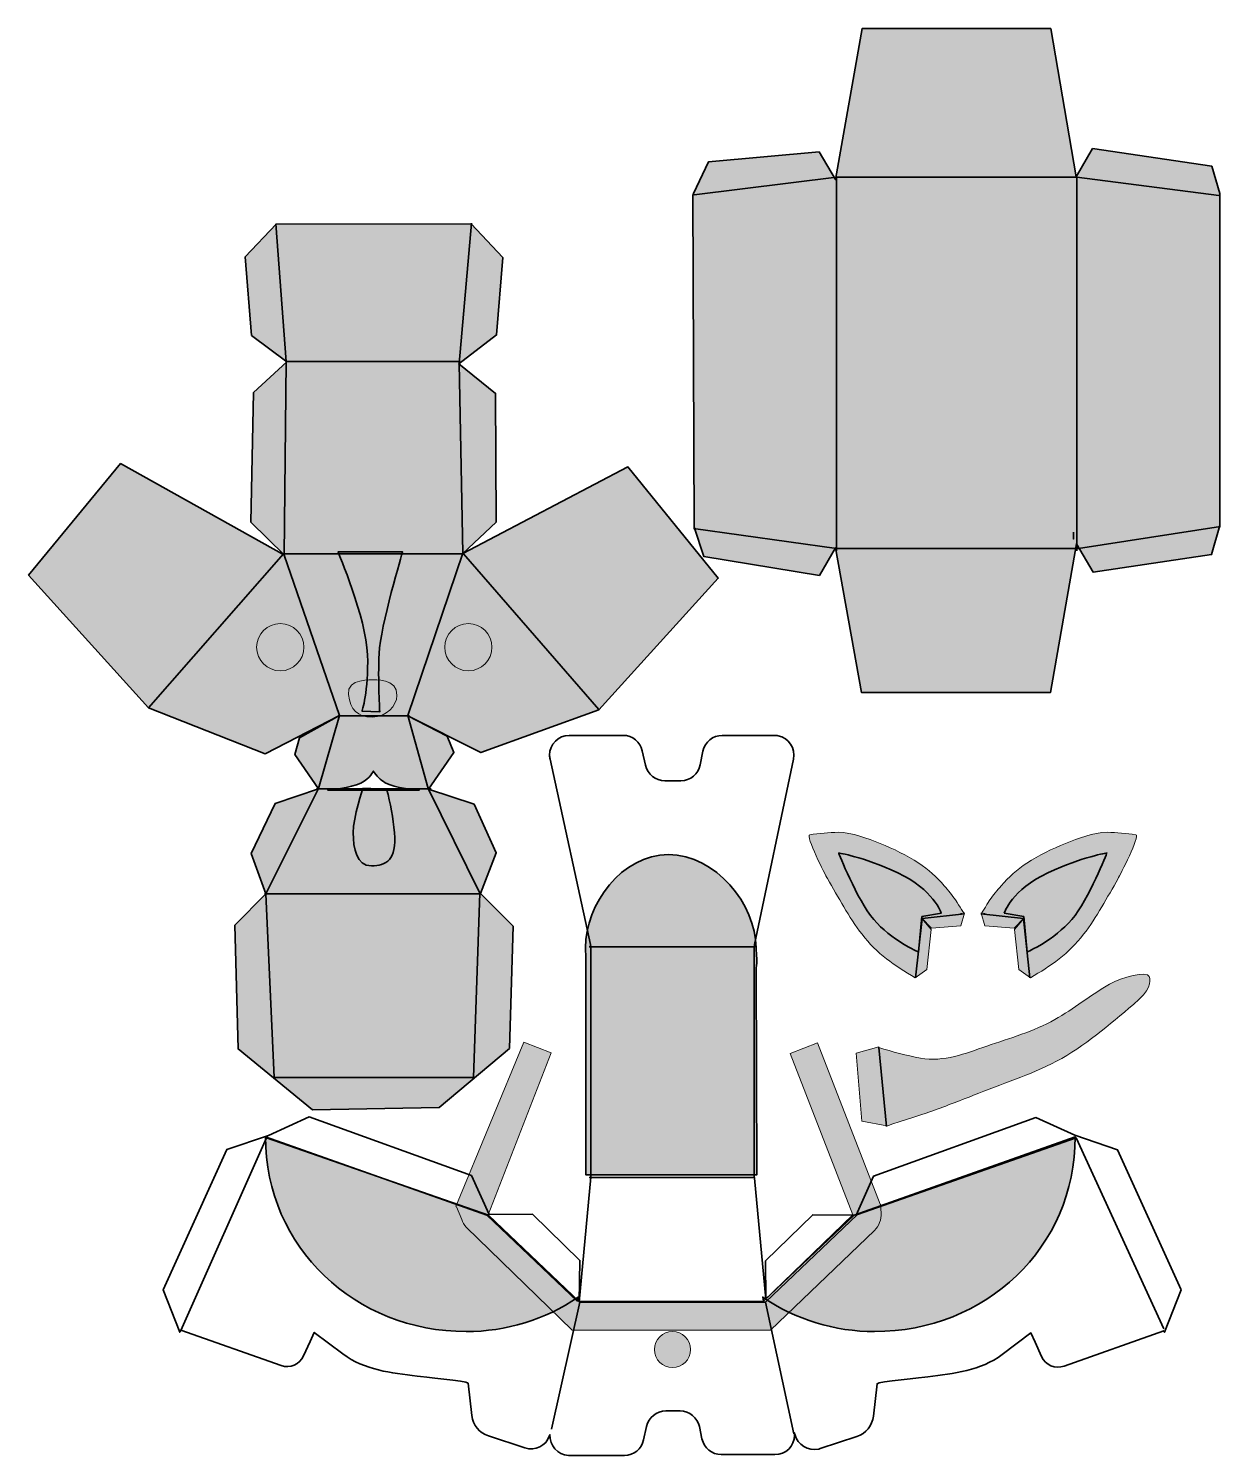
# Model space of a CAD drawing. Header units: inches. Extents: x 0 to 9, y 0 to 10.8.
import ezdxf

# ---------------------------------------------------------------- set-up
doc = ezdxf.new("R2010")
doc.units = ezdxf.units.IN
doc.header["$MEASUREMENT"] = 0
doc.layers.add('Layer 1', color=7, linetype='Continuous')

# ---------------------------------------------------------------- blocks, each defined once
blk = doc.blocks.new('block 3')
at = {"layer": 'Layer 1', "true_color": 0x420000}
h = blk.add_hatch(color=18, dxfattribs=at)
h.dxf.hatch_style = 2
edge = h.paths.add_edge_path()
edge.add_spline(control_points=[(6.026, 4.35), (6.108, 4.211), (6.186, 4.061), (6.286, 3.931), (6.397, 3.785), (6.531, 3.696), (6.687, 3.603), (6.687, 3.603), (6.773, 3.665), (6.773, 3.665), (6.773, 3.665), (6.806, 3.967), (6.806, 3.967), (6.806, 3.967), (6.734, 4.053), (6.734, 4.053), (6.734, 4.053), (6.737, 4.053), (6.737, 4.053), (6.737, 4.053), (6.809, 3.976), (6.809, 3.976), (6.809, 3.976), (7.03, 3.996), (7.03, 3.996), (7.03, 3.996), (7.058, 4.09), (7.058, 4.09), (7.058, 4.09), (7.059, 4.089), (7.059, 4.089), (7.065, 4.089), (7.058, 4.09), (7.058, 4.09), (7.051, 4.089), (6.998, 4.181), (6.991, 4.19), (6.965, 4.226), (6.936, 4.261), (6.906, 4.296), (6.85, 4.361), (6.785, 4.419), (6.713, 4.467), (6.621, 4.525), (6.524, 4.575), (6.423, 4.615), (6.326, 4.654), (6.213, 4.697), (6.108, 4.699), (6.037, 4.7), (5.963, 4.689), (5.893, 4.681), (5.856, 4.676), (6.012, 4.374), (6.026, 4.35)], knot_values=[0, 0, 0, 0, 1, 1, 1, 2, 2, 2, 3, 3, 3, 4, 4, 4, 5, 5, 5, 6, 6, 6, 7, 7, 7, 8, 8, 8, 9, 9, 9, 10, 10, 10, 11, 11, 11, 12, 12, 12, 13, 13, 13, 14, 14, 14, 15, 15, 15, 16, 16, 16, 17, 17, 17, 18, 18, 18, 18], degree=3, periodic=1)
edge = h.paths.add_edge_path()
edge.add_spline(control_points=[(7.027, 4.087), (7.027, 4.087), (7.027, 4.087), (7.027, 4.087), (7.031, 4.087), (7.036, 4.088), (7.04, 4.089), (7.04, 4.089), (7.027, 4.087), (7.027, 4.087)], knot_values=[0, 0, 0, 0, 1, 1, 1, 2, 2, 2, 3, 3, 3, 3], degree=3, periodic=1)
h = blk.add_hatch(color=18, dxfattribs=at)
h.dxf.hatch_style = 2
edge = h.paths.add_edge_path()
edge.add_spline(control_points=[(8.348, 4.681), (8.277, 4.689), (8.204, 4.7), (8.133, 4.699), (8.026, 4.697), (7.915, 4.653), (7.818, 4.615), (7.716, 4.575), (7.619, 4.525), (7.527, 4.467), (7.455, 4.419), (7.39, 4.361), (7.334, 4.296), (7.304, 4.263), (7.275, 4.227), (7.249, 4.19), (7.243, 4.181), (7.19, 4.09), (7.183, 4.09), (7.183, 4.09), (7.177, 4.089), (7.181, 4.089), (7.181, 4.089), (7.183, 4.09), (7.183, 4.09), (7.183, 4.09), (7.211, 3.996), (7.211, 3.996), (7.211, 3.996), (7.431, 3.976), (7.431, 3.976), (7.431, 3.976), (7.504, 4.053), (7.504, 4.053), (7.504, 4.053), (7.506, 4.053), (7.506, 4.053), (7.506, 4.053), (7.434, 3.967), (7.434, 3.967), (7.434, 3.967), (7.468, 3.665), (7.468, 3.665), (7.468, 3.665), (7.554, 3.603), (7.554, 3.603), (7.709, 3.694), (7.844, 3.785), (7.955, 3.931), (8.055, 4.061), (8.133, 4.21), (8.215, 4.35), (8.227, 4.374), (8.384, 4.676), (8.348, 4.681)], knot_values=[0, 0, 0, 0, 1, 1, 1, 2, 2, 2, 3, 3, 3, 4, 4, 4, 5, 5, 5, 6, 6, 6, 7, 7, 7, 8, 8, 8, 9, 9, 9, 10, 10, 10, 11, 11, 11, 12, 12, 12, 13, 13, 13, 14, 14, 14, 15, 15, 15, 16, 16, 16, 17, 17, 17, 18, 18, 18, 18], degree=3, periodic=1)
edge = h.paths.add_edge_path()
edge.add_spline(control_points=[(7.201, 4.089), (7.205, 4.089), (7.209, 4.089), (7.213, 4.087), (7.213, 4.087), (7.213, 4.087), (7.213, 4.087), (7.213, 4.087), (7.201, 4.089), (7.201, 4.089)], knot_values=[0, 0, 0, 0, 1, 1, 1, 2, 2, 2, 3, 3, 3, 3], degree=3, periodic=1)
at = {"layer": 'Layer 1', "color": 243, "lineweight": 35, "true_color": 0xfb537a}
for points in [[(6.69, 3.603), (6.738, 4.051), (7.059, 4.086)], [(7.551, 3.603), (7.502, 4.051), (7.18, 4.086)]]:
    blk.add_lwpolyline(points, dxfattribs=at)
at = {"layer": 'Layer 1', "lineweight": 0}
for points, knots in [([(6.026, 4.35), (6.108, 4.211), (6.186, 4.061), (6.286, 3.931), (6.397, 3.785), (6.531, 3.696), (6.687, 3.603), (6.687, 3.603), (6.773, 3.665), (6.773, 3.665), (6.773, 3.665), (6.806, 3.967), (6.806, 3.967), (6.806, 3.967), (6.734, 4.053), (6.734, 4.053), (6.734, 4.053), (6.737, 4.053), (6.737, 4.053), (6.737, 4.053), (6.809, 3.976), (6.809, 3.976), (6.809, 3.976), (7.03, 3.996), (7.03, 3.996), (7.03, 3.996), (7.058, 4.09), (7.058, 4.09), (7.058, 4.09), (7.059, 4.089), (7.059, 4.089), (7.065, 4.089), (7.058, 4.09), (7.058, 4.09), (7.051, 4.089), (6.998, 4.181), (6.991, 4.19), (6.965, 4.226), (6.936, 4.261), (6.906, 4.296), (6.85, 4.361), (6.785, 4.419), (6.713, 4.467), (6.621, 4.525), (6.524, 4.575), (6.423, 4.615), (6.326, 4.654), (6.213, 4.697), (6.108, 4.699), (6.037, 4.7), (5.963, 4.689), (5.893, 4.681), (5.856, 4.676), (6.012, 4.374), (6.026, 4.35)], [0, 0, 0, 0, 1, 1, 1, 2, 2, 2, 3, 3, 3, 4, 4, 4, 5, 5, 5, 6, 6, 6, 7, 7, 7, 8, 8, 8, 9, 9, 9, 10, 10, 10, 11, 11, 11, 12, 12, 12, 13, 13, 13, 14, 14, 14, 15, 15, 15, 16, 16, 16, 17, 17, 17, 18, 18, 18, 18]), ([(8.348, 4.681), (8.277, 4.689), (8.204, 4.7), (8.133, 4.699), (8.026, 4.697), (7.915, 4.653), (7.818, 4.615), (7.716, 4.575), (7.619, 4.525), (7.527, 4.467), (7.455, 4.419), (7.39, 4.361), (7.334, 4.296), (7.304, 4.263), (7.275, 4.227), (7.249, 4.19), (7.243, 4.181), (7.19, 4.09), (7.183, 4.09), (7.183, 4.09), (7.177, 4.089), (7.181, 4.089), (7.181, 4.089), (7.183, 4.09), (7.183, 4.09), (7.183, 4.09), (7.211, 3.996), (7.211, 3.996), (7.211, 3.996), (7.431, 3.976), (7.431, 3.976), (7.431, 3.976), (7.504, 4.053), (7.504, 4.053), (7.504, 4.053), (7.506, 4.053), (7.506, 4.053), (7.506, 4.053), (7.434, 3.967), (7.434, 3.967), (7.434, 3.967), (7.468, 3.665), (7.468, 3.665), (7.468, 3.665), (7.554, 3.603), (7.554, 3.603), (7.709, 3.694), (7.844, 3.785), (7.955, 3.931), (8.055, 4.061), (8.133, 4.21), (8.215, 4.35), (8.227, 4.374), (8.384, 4.676), (8.348, 4.681)], [0, 0, 0, 0, 1, 1, 1, 2, 2, 2, 3, 3, 3, 4, 4, 4, 5, 5, 5, 6, 6, 6, 7, 7, 7, 8, 8, 8, 9, 9, 9, 10, 10, 10, 11, 11, 11, 12, 12, 12, 13, 13, 13, 14, 14, 14, 15, 15, 15, 16, 16, 16, 17, 17, 17, 18, 18, 18, 18]), ([(7.027, 4.087), (7.027, 4.087), (7.027, 4.087), (7.027, 4.087), (7.031, 4.087), (7.036, 4.088), (7.04, 4.089), (7.04, 4.089), (7.027, 4.087), (7.027, 4.087)], [0, 0, 0, 0, 1, 1, 1, 2, 2, 2, 3, 3, 3, 3]), ([(7.201, 4.089), (7.205, 4.089), (7.209, 4.089), (7.213, 4.087), (7.213, 4.087), (7.213, 4.087), (7.213, 4.087), (7.213, 4.087), (7.201, 4.089), (7.201, 4.089)], [0, 0, 0, 0, 1, 1, 1, 2, 2, 2, 3, 3, 3, 3])]:
    blk.add_open_spline(points, degree=3, knots=knots, dxfattribs=at)
blk = doc.blocks.new('block 4')
at = {"layer": 'Layer 1', "true_color": 0x420000}
h = blk.add_hatch(color=18, dxfattribs=at)
h.dxf.hatch_style = 2
edge = h.paths.add_edge_path()
edge.add_spline(control_points=[(8.449, 3.614), (8.436, 3.656), (8.241, 3.607), (8.151, 3.556), (8.011, 3.475), (7.88, 3.369), (7.738, 3.289), (7.579, 3.2), (7.397, 3.149), (7.226, 3.089), (7.061, 3.032), (6.905, 2.968), (6.727, 2.999), (6.62, 3.018), (6.515, 3.045), (6.412, 3.079), (6.412, 3.079), (6.412, 3.083), (6.412, 3.083), (6.412, 3.083), (6.242, 3.035), (6.242, 3.035), (6.242, 3.035), (6.284, 2.524), (6.284, 2.524), (6.284, 2.524), (6.472, 2.49), (6.472, 2.49), (6.472, 2.49), (6.472, 2.486), (6.472, 2.486), (6.472, 2.492), (6.761, 2.581), (6.79, 2.592), (6.902, 2.632), (7.015, 2.675), (7.126, 2.719), (7.334, 2.803), (7.552, 2.871), (7.751, 2.975), (7.961, 3.086), (8.149, 3.25), (8.33, 3.403), (8.461, 3.512), (8.463, 3.572), (8.449, 3.614)], knot_values=[0, 0, 0, 0, 1, 1, 1, 2, 2, 2, 3, 3, 3, 4, 4, 4, 5, 5, 5, 6, 6, 6, 7, 7, 7, 8, 8, 8, 9, 9, 9, 10, 10, 10, 11, 11, 11, 12, 12, 12, 13, 13, 13, 14, 14, 14, 15, 15, 15, 15], degree=3, periodic=1)
at = {"layer": 'Layer 1', "color": 243, "lineweight": 35, "true_color": 0xfb537a}
blk.add_lwpolyline([(6.412, 3.078), (6.47, 2.485)], dxfattribs=at)
at = {"layer": 'Layer 1', "lineweight": 0}
blk.add_open_spline([(8.449, 3.614), (8.436, 3.656), (8.241, 3.607), (8.151, 3.556), (8.011, 3.475), (7.88, 3.369), (7.738, 3.289), (7.579, 3.2), (7.397, 3.149), (7.226, 3.089), (7.061, 3.032), (6.905, 2.968), (6.727, 2.999), (6.62, 3.018), (6.515, 3.045), (6.412, 3.079), (6.412, 3.079), (6.412, 3.083), (6.412, 3.083), (6.412, 3.083), (6.242, 3.035), (6.242, 3.035), (6.242, 3.035), (6.284, 2.524), (6.284, 2.524), (6.284, 2.524), (6.472, 2.49), (6.472, 2.49), (6.472, 2.49), (6.472, 2.486), (6.472, 2.486), (6.472, 2.492), (6.761, 2.581), (6.79, 2.592), (6.902, 2.632), (7.015, 2.675), (7.126, 2.719), (7.334, 2.803), (7.552, 2.871), (7.751, 2.975), (7.961, 3.086), (8.149, 3.25), (8.33, 3.403), (8.461, 3.512), (8.463, 3.572), (8.449, 3.614)], degree=3, knots=[0, 0, 0, 0, 1, 1, 1, 2, 2, 2, 3, 3, 3, 4, 4, 4, 5, 5, 5, 6, 6, 6, 7, 7, 7, 8, 8, 8, 9, 9, 9, 10, 10, 10, 11, 11, 11, 12, 12, 12, 13, 13, 13, 14, 14, 14, 15, 15, 15, 15], dxfattribs=at)
blk = doc.blocks.new('block 5')
at = {"layer": 'Layer 1', "true_color": 0x420000}
h = blk.add_hatch(color=18, dxfattribs=at)
h.dxf.hatch_style = 2
h.paths.add_polyline_path([(1.874, 9.279), (1.641, 9.033), (1.688, 8.44), (1.954, 8.242), (1.704, 8.01), (1.683, 7.035), (1.937, 6.785), (0.702, 7.476), (0.009, 6.635), (0.913, 5.637), (1.791, 5.29), (2.352, 5.578), (2.051, 5.411), (2.015, 5.286), (2.194, 5.026), (1.866, 4.915), (1.687, 4.54), (1.797, 4.235), (1.563, 3.999), (1.587, 3.068), (2.148, 2.61), (3.102, 2.628), (3.631, 3.072), (3.658, 3.993), (3.412, 4.239), (3.531, 4.544), (3.365, 4.91), (3.022, 5.025), (3.213, 5.299), (3.162, 5.424), (2.866, 5.576), (3.416, 5.299), (4.304, 5.622), (5.204, 6.612), (4.523, 7.451), (3.281, 6.799), (3.53, 7.035), (3.526, 8.004), (3.249, 8.226), (3.534, 8.444), (3.581, 9.028), (3.342, 9.282)])
edge = h.paths.add_edge_path()
edge.add_spline(control_points=[(2.695, 5.072), (2.758, 5.033), (2.952, 5.017), (2.952, 5.017), (2.952, 5.017), (2.263, 5.017), (2.263, 5.017), (2.263, 5.017), (2.438, 5.033), (2.512, 5.069), (2.586, 5.106), (2.605, 5.16), (2.605, 5.16), (2.628, 5.124), (2.659, 5.094), (2.695, 5.072)], knot_values=[0, 0, 0, 0, 1, 1, 1, 2, 2, 2, 3, 3, 3, 4, 4, 4, 5, 5, 5, 5], degree=3, periodic=1)
at = {"layer": 'Layer 1', "color": 18, "lineweight": 35, "true_color": 0x420000}
blk.add_lwpolyline([(1.874, 9.279), (1.641, 9.033), (1.688, 8.44), (1.954, 8.242), (1.704, 8.01), (1.683, 7.035), (1.937, 6.785), (0.702, 7.476), (0.009, 6.635), (0.913, 5.637), (1.791, 5.29), (2.352, 5.578), (2.051, 5.411), (2.015, 5.286), (2.194, 5.026), (1.866, 4.915), (1.687, 4.54), (1.797, 4.235), (1.563, 3.999), (1.587, 3.068), (2.148, 2.61), (3.102, 2.628), (3.631, 3.072), (3.658, 3.993), (3.412, 4.239), (3.531, 4.544), (3.365, 4.91), (3.022, 5.025), (3.213, 5.299), (3.162, 5.424), (2.866, 5.576), (3.416, 5.299), (4.304, 5.622), (5.204, 6.612), (4.523, 7.451), (3.281, 6.799), (3.53, 7.035), (3.526, 8.004), (3.249, 8.226), (3.534, 8.444), (3.581, 9.028), (3.342, 9.282), (1.874, 9.279)], dxfattribs=at)
at = {"layer": 'Layer 1', "color": 243, "lineweight": 35, "true_color": 0xfb537a}
for points in [[(3.344, 9.285), (3.251, 8.229), (3.281, 6.801), (2.865, 5.579), (3.02, 5.028), (3.409, 4.24), (3.359, 2.854), (1.858, 2.854), (1.795, 4.236), (2.192, 5.028), (2.351, 5.579), (1.934, 6.787), (1.949, 8.243), (1.872, 9.281)], [(1.952, 8.243), (3.254, 8.243)], [(4.305, 5.624), (3.284, 6.797), (1.929, 6.797), (0.913, 5.637)], [(2.341, 5.576), (2.879, 5.576)], [(2.177, 5.026), (3.042, 5.026)], [(1.787, 4.235), (3.411, 4.235)]]:
    blk.add_lwpolyline(points, dxfattribs=at)
at = {"layer": 'Layer 1', "color": 18, "lineweight": 35, "true_color": 0x420000}
blk.add_open_spline([(2.695, 5.072), (2.758, 5.033), (2.952, 5.017), (2.952, 5.017), (2.952, 5.017), (2.263, 5.017), (2.263, 5.017), (2.263, 5.017), (2.438, 5.033), (2.512, 5.069), (2.586, 5.106), (2.605, 5.16), (2.605, 5.16), (2.628, 5.124), (2.659, 5.094), (2.695, 5.072)], degree=3, knots=[0, 0, 0, 0, 1, 1, 1, 2, 2, 2, 3, 3, 3, 4, 4, 4, 5, 5, 5, 5], dxfattribs=at)
blk = doc.blocks.new('block 6')
at = {"layer": 'Layer 1', "color": 243, "lineweight": 35, "true_color": 0xfb537a}
for points in [[(4.231, 3.836), (5.474, 3.836)], [(1.155, 0.947), (1.801, 2.399), (3.474, 1.815), (4.162, 1.162), (5.558, 1.162), (6.252, 1.822), (7.898, 2.399), (8.558, 0.961)], [(5.467, 2.1), (4.231, 2.1)], [(4.162, 1.162), (3.947, 0.204)], [(5.558, 1.162), (5.773, 0.169)]]:
    blk.add_lwpolyline(points, dxfattribs=at)
at = {"layer": 'Layer 1', "color": 7, "lineweight": 35, "true_color": 0xffffff}
blk.add_open_spline([(8.69, 1.253), (8.69, 1.253), (8.211, 2.308), (8.211, 2.308), (8.211, 2.308), (7.888, 2.418), (7.888, 2.418), (7.888, 2.418), (7.595, 2.551), (7.595, 2.551), (7.595, 2.551), (6.373, 2.111), (6.373, 2.111), (6.373, 2.111), (6.241, 1.817), (6.241, 1.817), (6.241, 1.817), (5.915, 1.819), (5.915, 1.819), (5.915, 1.819), (5.558, 1.472), (5.558, 1.472), (5.558, 1.472), (5.561, 1.183), (5.561, 1.183), (5.561, 1.183), (5.476, 2.094), (5.476, 2.094), (5.476, 2.1), (5.474, 2.104), (5.474, 2.11), (5.474, 2.11), (5.474, 3.824), (5.474, 3.824), (5.475, 3.834), (5.476, 3.844), (5.477, 3.854), (5.477, 3.854), (5.77, 5.25), (5.77, 5.25), (5.787, 5.331), (5.735, 5.409), (5.654, 5.426), (5.645, 5.428), (5.635, 5.429), (5.624, 5.429), (5.624, 5.429), (5.234, 5.429), (5.234, 5.429), (5.163, 5.429), (5.102, 5.379), (5.088, 5.31), (5.088, 5.31), (5.068, 5.207), (5.068, 5.207), (5.054, 5.137), (4.993, 5.087), (4.922, 5.087), (4.922, 5.087), (4.801, 5.087), (4.801, 5.087), (4.731, 5.088), (4.671, 5.136), (4.656, 5.204), (4.656, 5.204), (4.631, 5.312), (4.631, 5.312), (4.616, 5.38), (4.556, 5.429), (4.487, 5.429), (4.487, 5.429), (4.081, 5.429), (4.081, 5.429), (4, 5.429), (3.933, 5.363), (3.933, 5.281), (3.933, 5.27), (3.935, 5.259), (3.937, 5.249), (3.937, 5.249), (4.241, 3.854), (4.241, 3.854), (4.243, 3.844), (4.244, 3.833), (4.244, 3.822), (4.244, 3.822), (4.244, 2.103), (4.244, 2.103), (4.244, 2.103), (4.156, 1.162), (4.156, 1.162), (4.156, 1.162), (4.161, 1.476), (4.161, 1.476), (4.161, 1.476), (3.804, 1.824), (3.804, 1.824), (3.804, 1.824), (3.477, 1.821), (3.477, 1.821), (3.477, 1.821), (3.345, 2.115), (3.345, 2.115), (3.345, 2.115), (2.123, 2.556), (2.123, 2.556), (2.123, 2.556), (1.817, 2.417), (1.817, 2.417), (1.817, 2.417), (1.817, 2.417), (1.817, 2.417), (1.817, 2.417), (1.502, 2.31), (1.502, 2.31), (1.502, 2.31), (1.023, 1.254), (1.023, 1.254), (1.023, 1.254), (1.148, 0.935), (1.148, 0.935), (1.148, 0.935), (1.155, 0.951), (1.155, 0.951), (1.155, 0.951), (1.911, 0.683), (1.911, 0.683), (1.977, 0.66), (2.051, 0.691), (2.08, 0.756), (2.08, 0.756), (2.129, 0.864), (2.129, 0.864), (2.129, 0.864), (2.161, 0.933), (2.161, 0.933), (2.161, 0.933), (2.377, 0.771), (2.377, 0.771), (2.538, 0.649), (2.741, 0.629), (2.936, 0.603), (2.965, 0.599), (3.316, 0.567), (3.319, 0.551), (3.319, 0.551), (3.347, 0.307), (3.347, 0.307), (3.355, 0.236), (3.404, 0.176), (3.472, 0.154), (3.472, 0.154), (3.747, 0.063), (3.747, 0.063), (3.824, 0.037), (3.908, 0.079), (3.933, 0.156), (3.934, 0.159), (3.935, 0.161), (3.936, 0.164), (3.931, 0.082), (3.994, 0.012), (4.076, 0.007), (4.079, 0.007), (4.082, 0.007), (4.084, 0.007), (4.084, 0.007), (4.497, 0.007), (4.497, 0.007), (4.566, 0.007), (4.627, 0.055), (4.641, 0.124), (4.641, 0.124), (4.663, 0.225), (4.663, 0.225), (4.678, 0.293), (4.738, 0.341), (4.808, 0.342), (4.808, 0.342), (4.916, 0.342), (4.916, 0.342), (4.986, 0.341), (5.047, 0.292), (5.062, 0.224), (5.062, 0.224), (5.081, 0.132), (5.081, 0.132), (5.096, 0.063), (5.156, 0.014), (5.226, 0.014), (5.226, 0.014), (5.63, 0.013), (5.63, 0.013), (5.711, 0.012), (5.778, 0.077), (5.778, 0.158), (5.778, 0.165), (5.778, 0.171), (5.777, 0.178), (5.777, 0.178), (5.78, 0.167), (5.78, 0.167), (5.799, 0.086), (5.88, 0.036), (5.961, 0.055), (5.964, 0.056), (5.968, 0.057), (5.972, 0.058), (5.972, 0.058), (6.247, 0.15), (6.247, 0.15), (6.315, 0.172), (6.363, 0.232), (6.372, 0.303), (6.372, 0.303), (6.399, 0.547), (6.399, 0.547), (6.401, 0.563), (6.754, 0.594), (6.783, 0.599), (6.977, 0.625), (7.18, 0.644), (7.341, 0.767), (7.341, 0.767), (7.558, 0.929), (7.558, 0.929), (7.558, 0.929), (7.59, 0.86), (7.59, 0.86), (7.59, 0.86), (7.638, 0.751), (7.638, 0.751), (7.668, 0.687), (7.741, 0.656), (7.808, 0.679), (7.808, 0.679), (8.559, 0.946), (8.559, 0.946), (8.559, 0.946), (8.565, 0.935), (8.565, 0.935), (8.565, 0.935), (8.69, 1.253), (8.69, 1.253)], degree=3, knots=[0, 0, 0, 0, 1, 1, 1, 2, 2, 2, 3, 3, 3, 4, 4, 4, 5, 5, 5, 6, 6, 6, 7, 7, 7, 8, 8, 8, 9, 9, 9, 10, 10, 10, 11, 11, 11, 12, 12, 12, 13, 13, 13, 14, 14, 14, 15, 15, 15, 16, 16, 16, 17, 17, 17, 18, 18, 18, 19, 19, 19, 20, 20, 20, 21, 21, 21, 22, 22, 22, 23, 23, 23, 24, 24, 24, 25, 25, 25, 26, 26, 26, 27, 27, 27, 28, 28, 28, 29, 29, 29, 30, 30, 30, 31, 31, 31, 32, 32, 32, 33, 33, 33, 34, 34, 34, 35, 35, 35, 36, 36, 36, 37, 37, 37, 38, 38, 38, 39, 39, 39, 40, 40, 40, 41, 41, 41, 42, 42, 42, 43, 43, 43, 44, 44, 44, 45, 45, 45, 46, 46, 46, 47, 47, 47, 48, 48, 48, 49, 49, 49, 50, 50, 50, 51, 51, 51, 52, 52, 52, 53, 53, 53, 54, 54, 54, 55, 55, 55, 56, 56, 56, 57, 57, 57, 58, 58, 58, 59, 59, 59, 60, 60, 60, 61, 61, 61, 62, 62, 62, 63, 63, 63, 64, 64, 64, 65, 65, 65, 66, 66, 66, 67, 67, 67, 68, 68, 68, 69, 69, 69, 70, 70, 70, 71, 71, 71, 72, 72, 72, 73, 73, 73, 74, 74, 74, 75, 75, 75, 76, 76, 76, 77, 77, 77, 78, 78, 78, 79, 79, 79, 80, 80, 80, 81, 81, 81, 81], dxfattribs=at)
blk = doc.blocks.new('block 7')
at = {"layer": 'Layer 1', "true_color": 0x420000}
h = blk.add_hatch(color=18, dxfattribs=at)
h.dxf.hatch_style = 2
h.paths.add_polyline_path([(8.98, 7.01), (8.98, 9.508), (8.92, 9.714), (8.023, 9.847), (7.898, 9.635), (7.708, 10.751), (6.286, 10.751), (6.086, 9.614), (5.963, 9.824), (5.129, 9.747), (5.016, 9.508), (5.011, 9.494), (5.023, 7.006), (5.023, 6.996), (5.094, 6.776), (5.965, 6.633), (6.087, 6.842), (6.283, 5.751), (7.705, 5.751), (7.901, 6.872), (8.027, 6.657), (8.919, 6.79), (8.98, 7.01)])
at = {"layer": 'Layer 1', "color": 243, "lineweight": 35, "true_color": 0xfb537a}
for points in [[(8.98, 7.01), (8.98, 9.508), (8.92, 9.714), (8.023, 9.847), (7.898, 9.635), (7.708, 10.751), (6.286, 10.751), (6.086, 9.614), (5.963, 9.824), (5.129, 9.747), (5.016, 9.508), (5.011, 9.494), (5.023, 7.006), (5.023, 6.996), (5.094, 6.776), (5.965, 6.633), (6.087, 6.842), (6.283, 5.751), (7.705, 5.751), (7.901, 6.872), (8.027, 6.657), (8.919, 6.79), (8.98, 7.01), (8.98, 7.01)], [(5.023, 9.499), (6.095, 9.632), (7.905, 9.632), (8.974, 9.493)], [(6.095, 9.632), (6.095, 6.818)], [(7.905, 9.632), (7.905, 6.818)], [(5.018, 6.986), (6.095, 6.837), (7.916, 6.837), (8.986, 7.001)], [(7.88, 6.958), (7.88, 6.907), (7.88, 6.907), (7.88, 6.958)]]:
    blk.add_lwpolyline(points, dxfattribs=at)
blk = doc.blocks.new('block 9')
at = {"layer": 'Layer 1', "true_color": 0xffffff}
h = blk.add_hatch(color=7, dxfattribs=at)
h.dxf.hatch_style = 2
edge = h.paths.add_edge_path()
edge.add_spline(control_points=[(1.905, 6.271), (2.003, 6.271), (2.083, 6.191), (2.083, 6.093), (2.083, 5.995), (2.003, 5.915), (1.905, 5.915), (1.807, 5.915), (1.727, 5.995), (1.727, 6.093), (1.727, 6.191), (1.807, 6.271), (1.905, 6.271)], knot_values=[0, 0, 0, 0, 1, 1, 1, 2, 2, 2, 3, 3, 3, 4, 4, 4, 4], degree=3, periodic=1)
h = blk.add_hatch(color=7, dxfattribs=at)
h.dxf.hatch_style = 2
edge = h.paths.add_edge_path()
edge.add_spline(control_points=[(3.322, 6.271), (3.42, 6.271), (3.499, 6.191), (3.499, 6.093), (3.499, 5.995), (3.42, 5.915), (3.322, 5.915), (3.223, 5.915), (3.144, 5.995), (3.144, 6.093), (3.144, 6.191), (3.223, 6.271), (3.322, 6.271)], knot_values=[0, 0, 0, 0, 1, 1, 1, 2, 2, 2, 3, 3, 3, 4, 4, 4, 4], degree=3, periodic=1)
h = blk.add_hatch(color=7, dxfattribs=at)
h.dxf.hatch_style = 2
edge = h.paths.add_edge_path()
edge.add_spline(control_points=[(2.604, 5.846), (2.604, 5.846), (2.402, 5.862), (2.419, 5.737), (2.434, 5.621), (2.486, 5.567), (2.597, 5.567), (2.708, 5.567), (2.779, 5.653), (2.784, 5.729), (2.792, 5.86), (2.604, 5.846), (2.604, 5.846)], knot_values=[0, 0, 0, 0, 1, 1, 1, 2, 2, 2, 3, 3, 3, 4, 4, 4, 4], degree=3, periodic=1)
at = {"layer": 'Layer 1', "lineweight": 0}
for points in [[(1.905, 6.271), (2.003, 6.271), (2.083, 6.191), (2.083, 6.093), (2.083, 5.995), (2.003, 5.915), (1.905, 5.915), (1.807, 5.915), (1.727, 5.995), (1.727, 6.093), (1.727, 6.191), (1.807, 6.271), (1.905, 6.271)], [(3.322, 6.271), (3.42, 6.271), (3.499, 6.191), (3.499, 6.093), (3.499, 5.995), (3.42, 5.915), (3.322, 5.915), (3.223, 5.915), (3.144, 5.995), (3.144, 6.093), (3.144, 6.191), (3.223, 6.271), (3.322, 6.271)], [(2.604, 5.846), (2.604, 5.846), (2.402, 5.862), (2.419, 5.737), (2.434, 5.621), (2.486, 5.567), (2.597, 5.567), (2.708, 5.567), (2.779, 5.653), (2.784, 5.729), (2.792, 5.86), (2.604, 5.846), (2.604, 5.846)]]:
    blk.add_open_spline(points, degree=3, knots=[0, 0, 0, 0, 1, 1, 1, 2, 2, 2, 3, 3, 3, 4, 4, 4, 4], dxfattribs=at)
blk = doc.blocks.new('block 10')
at = {"layer": 'Layer 1', "true_color": 0xfb537a}
h = blk.add_hatch(color=243, dxfattribs=at)
h.dxf.hatch_style = 2
edge = h.paths.add_edge_path()
edge.add_spline(control_points=[(2.527, 5.031), (2.527, 5.031), (2.454, 4.814), (2.454, 4.696), (2.454, 4.578), (2.479, 4.447), (2.591, 4.447), (2.704, 4.447), (2.781, 4.49), (2.766, 4.696), (2.755, 4.807), (2.735, 4.917), (2.706, 5.025), (2.706, 5.025), (2.527, 5.031), (2.527, 5.031)], knot_values=[0, 0, 0, 0, 1, 1, 1, 2, 2, 2, 3, 3, 3, 4, 4, 4, 5, 5, 5, 5], degree=3, periodic=1)
at = {"layer": 'Layer 1', "color": 243, "lineweight": 35, "true_color": 0xfb537a}
blk.add_open_spline([(2.527, 5.031), (2.527, 5.031), (2.454, 4.814), (2.454, 4.696), (2.454, 4.578), (2.479, 4.447), (2.591, 4.447), (2.704, 4.447), (2.781, 4.49), (2.766, 4.696), (2.755, 4.807), (2.735, 4.917), (2.706, 5.025), (2.706, 5.025), (2.527, 5.031), (2.527, 5.031)], degree=3, knots=[0, 0, 0, 0, 1, 1, 1, 2, 2, 2, 3, 3, 3, 4, 4, 4, 5, 5, 5, 5], dxfattribs=at)
blk = doc.blocks.new('block 8')
at = {"layer": 'Layer 1', "true_color": 0x420000}
h = blk.add_hatch(color=18, dxfattribs=at)
h.dxf.hatch_style = 2
edge = h.paths.add_edge_path()
edge.add_spline(control_points=[(5.488, 3.829), (5.488, 4.158), (5.183, 4.531), (4.829, 4.531), (4.474, 4.531), (4.204, 4.158), (4.204, 3.829), (4.204, 3.814), (4.205, 3.8), (4.205, 3.786), (4.205, 3.786), (4.205, 2.121), (4.205, 2.121), (4.205, 2.121), (5.495, 2.121), (5.495, 2.121), (5.495, 2.121), (5.488, 3.676), (5.488, 3.676), (5.504, 3.728), (5.488, 3.774), (5.488, 3.829)], knot_values=[0, 0, 0, 0, 1, 1, 1, 2, 2, 2, 3, 3, 3, 4, 4, 4, 5, 5, 5, 6, 6, 6, 7, 7, 7, 7], degree=3, periodic=1)
at = {"layer": 'Layer 1', "true_color": 0xaf0000}
h = blk.add_hatch(color=14, dxfattribs=at)
h.dxf.hatch_style = 2
edge = h.paths.add_edge_path()
edge.add_spline(control_points=[(6.43, 1.831), (6.43, 1.831), (6.426, 1.893), (6.426, 1.893), (6.426, 1.893), (6.427, 1.893), (6.427, 1.893), (6.427, 1.893), (6.426, 1.896), (6.426, 1.896), (6.426, 1.896), (6.426, 1.899), (6.426, 1.899), (6.426, 1.899), (6.424, 1.899), (6.424, 1.899), (6.424, 1.899), (5.951, 3.114), (5.951, 3.114), (5.951, 3.114), (5.744, 3.033), (5.744, 3.033), (5.744, 3.033), (6.216, 1.819), (6.216, 1.819), (6.216, 1.819), (5.544, 1.169), (5.544, 1.169), (5.544, 1.169), (4.141, 1.169), (4.141, 1.169), (4.141, 1.169), (3.47, 1.818), (3.47, 1.818), (3.47, 1.818), (3.945, 3.039), (3.945, 3.039), (3.945, 3.039), (3.738, 3.119), (3.738, 3.119), (3.738, 3.119), (3.231, 1.893), (3.231, 1.893), (3.231, 1.893), (3.226, 1.894), (3.226, 1.894), (3.226, 1.894), (3.229, 1.887), (3.229, 1.887), (3.229, 1.887), (3.226, 1.881), (3.226, 1.881), (3.226, 1.881), (3.233, 1.879), (3.233, 1.879), (3.233, 1.879), (3.273, 1.783), (3.273, 1.783), (3.279, 1.762), (3.29, 1.742), (3.306, 1.726), (3.306, 1.726), (4.102, 0.949), (4.102, 0.949), (4.102, 0.949), (5.598, 0.949), (5.598, 0.949), (5.598, 0.949), (6.381, 1.701), (6.381, 1.701), (6.415, 1.736), (6.432, 1.783), (6.43, 1.831)], knot_values=[0, 0, 0, 0, 1, 1, 1, 2, 2, 2, 3, 3, 3, 4, 4, 4, 5, 5, 5, 6, 6, 6, 7, 7, 7, 8, 8, 8, 9, 9, 9, 10, 10, 10, 11, 11, 11, 12, 12, 12, 13, 13, 13, 14, 14, 14, 15, 15, 15, 16, 16, 16, 17, 17, 17, 18, 18, 18, 19, 19, 19, 20, 20, 20, 21, 21, 21, 22, 22, 22, 23, 23, 23, 24, 24, 24, 24], degree=3, periodic=1)
at = {"layer": 'Layer 1', "true_color": 0x420000}
h = blk.add_hatch(color=18, dxfattribs=at)
h.dxf.hatch_style = 2
edge = h.paths.add_edge_path()
edge.add_spline(control_points=[(4.141, 1.169), (4.141, 1.169), (3.461, 1.815), (3.461, 1.815), (3.461, 1.815), (1.794, 2.406), (1.794, 2.406), (1.794, 1.571), (2.472, 0.94), (3.305, 0.94), (3.606, 0.939), (3.9, 1.029), (4.148, 1.199), (4.148, 1.199), (4.141, 1.169), (4.141, 1.169)], knot_values=[0, 0, 0, 0, 1, 1, 1, 2, 2, 2, 3, 3, 3, 4, 4, 4, 5, 5, 5, 5], degree=3, periodic=1)
h = blk.add_hatch(color=18, dxfattribs=at)
h.dxf.hatch_style = 2
edge = h.paths.add_edge_path()
edge.add_spline(control_points=[(5.545, 1.169), (5.545, 1.169), (6.226, 1.815), (6.226, 1.815), (6.226, 1.815), (7.892, 2.406), (7.892, 2.406), (7.892, 1.571), (7.215, 0.94), (6.381, 0.94), (6.081, 0.939), (5.787, 1.029), (5.538, 1.199), (5.538, 1.199), (5.545, 1.169), (5.545, 1.169)], knot_values=[0, 0, 0, 0, 1, 1, 1, 2, 2, 2, 3, 3, 3, 4, 4, 4, 5, 5, 5, 5], degree=3, periodic=1)
at = {"layer": 'Layer 1', "true_color": 0xaf7e00}
h = blk.add_hatch(color=44, dxfattribs=at)
h.dxf.hatch_style = 2
edge = h.paths.add_edge_path()
edge.add_spline(control_points=[(4.859, 0.94), (4.934, 0.94), (4.995, 0.879), (4.995, 0.804), (4.995, 0.729), (4.934, 0.668), (4.859, 0.668), (4.784, 0.668), (4.723, 0.729), (4.723, 0.804), (4.723, 0.879), (4.784, 0.94), (4.859, 0.94)], knot_values=[0, 0, 0, 0, 1, 1, 1, 2, 2, 2, 3, 3, 3, 4, 4, 4, 4], degree=3, periodic=1)
at = {"layer": 'Layer 1', "color": 7, "lineweight": 35, "true_color": 0xffffff}
for points in [[(2.52, 5.61), (2.52, 5.61), (2.572, 5.758), (2.562, 6.036), (2.552, 6.314), (2.34, 6.81), (2.34, 6.81), (2.34, 6.81), (2.826, 6.81), (2.826, 6.81), (2.826, 6.81), (2.659, 6.25), (2.649, 6.046), (2.64, 5.842), (2.654, 5.606), (2.654, 5.606), (2.654, 5.606), (2.52, 5.61), (2.52, 5.61)], [(6.884, 4.089), (6.884, 4.089), (6.824, 4.269), (6.555, 4.394), (6.286, 4.519), (6.111, 4.543), (6.111, 4.543), (6.111, 4.543), (6.245, 4.196), (6.374, 4.043), (6.504, 3.89), (6.712, 3.797), (6.712, 3.797), (6.712, 3.797), (6.737, 4.065), (6.737, 4.065), (6.737, 4.065), (6.884, 4.089), (6.884, 4.089)], [(7.356, 4.089), (7.356, 4.089), (7.416, 4.269), (7.686, 4.394), (7.955, 4.519), (8.13, 4.543), (8.13, 4.543), (8.13, 4.543), (7.995, 4.196), (7.866, 4.043), (7.737, 3.89), (7.529, 3.797), (7.529, 3.797), (7.529, 3.797), (7.504, 4.065), (7.504, 4.065), (7.504, 4.065), (7.356, 4.089), (7.356, 4.089)]]:
    blk.add_open_spline(points, degree=3, knots=[0, 0, 0, 0, 1, 1, 1, 2, 2, 2, 3, 3, 3, 4, 4, 4, 5, 5, 5, 6, 6, 6, 6], dxfattribs=at)
at = {"layer": 'Layer 1', "color": 18, "lineweight": 35, "true_color": 0x420000}
for points, knots in [([(5.488, 3.829), (5.488, 4.158), (5.183, 4.531), (4.829, 4.531), (4.474, 4.531), (4.204, 4.158), (4.204, 3.829), (4.204, 3.814), (4.205, 3.8), (4.205, 3.786), (4.205, 3.786), (4.205, 2.121), (4.205, 2.121), (4.205, 2.121), (5.495, 2.121), (5.495, 2.121), (5.495, 2.121), (5.488, 3.676), (5.488, 3.676), (5.504, 3.728), (5.488, 3.774), (5.488, 3.829)], [0, 0, 0, 0, 1, 1, 1, 2, 2, 2, 3, 3, 3, 4, 4, 4, 5, 5, 5, 6, 6, 6, 7, 7, 7, 7]), ([(4.141, 1.169), (4.141, 1.169), (3.461, 1.815), (3.461, 1.815), (3.461, 1.815), (1.794, 2.406), (1.794, 2.406), (1.794, 1.571), (2.472, 0.94), (3.305, 0.94), (3.606, 0.939), (3.9, 1.029), (4.148, 1.199), (4.148, 1.199), (4.141, 1.169), (4.141, 1.169)], [0, 0, 0, 0, 1, 1, 1, 2, 2, 2, 3, 3, 3, 4, 4, 4, 5, 5, 5, 5]), ([(5.545, 1.169), (5.545, 1.169), (6.226, 1.815), (6.226, 1.815), (6.226, 1.815), (7.892, 2.406), (7.892, 2.406), (7.892, 1.571), (7.215, 0.94), (6.381, 0.94), (6.081, 0.939), (5.787, 1.029), (5.538, 1.199), (5.538, 1.199), (5.545, 1.169), (5.545, 1.169)], [0, 0, 0, 0, 1, 1, 1, 2, 2, 2, 3, 3, 3, 4, 4, 4, 5, 5, 5, 5])]:
    blk.add_open_spline(points, degree=3, knots=knots, dxfattribs=at)
at = {"layer": 'Layer 1', "lineweight": 0}
for points, knots in [([(6.43, 1.831), (6.43, 1.831), (6.426, 1.893), (6.426, 1.893), (6.426, 1.893), (6.427, 1.893), (6.427, 1.893), (6.427, 1.893), (6.426, 1.896), (6.426, 1.896), (6.426, 1.896), (6.426, 1.899), (6.426, 1.899), (6.426, 1.899), (6.424, 1.899), (6.424, 1.899), (6.424, 1.899), (5.951, 3.114), (5.951, 3.114), (5.951, 3.114), (5.744, 3.033), (5.744, 3.033), (5.744, 3.033), (6.216, 1.819), (6.216, 1.819), (6.216, 1.819), (5.544, 1.169), (5.544, 1.169), (5.544, 1.169), (4.141, 1.169), (4.141, 1.169), (4.141, 1.169), (3.47, 1.818), (3.47, 1.818), (3.47, 1.818), (3.945, 3.039), (3.945, 3.039), (3.945, 3.039), (3.738, 3.119), (3.738, 3.119), (3.738, 3.119), (3.231, 1.893), (3.231, 1.893), (3.231, 1.893), (3.226, 1.894), (3.226, 1.894), (3.226, 1.894), (3.229, 1.887), (3.229, 1.887), (3.229, 1.887), (3.226, 1.881), (3.226, 1.881), (3.226, 1.881), (3.233, 1.879), (3.233, 1.879), (3.233, 1.879), (3.273, 1.783), (3.273, 1.783), (3.279, 1.762), (3.29, 1.742), (3.306, 1.726), (3.306, 1.726), (4.102, 0.949), (4.102, 0.949), (4.102, 0.949), (5.598, 0.949), (5.598, 0.949), (5.598, 0.949), (6.381, 1.701), (6.381, 1.701), (6.415, 1.736), (6.432, 1.783), (6.43, 1.831)], [0, 0, 0, 0, 1, 1, 1, 2, 2, 2, 3, 3, 3, 4, 4, 4, 5, 5, 5, 6, 6, 6, 7, 7, 7, 8, 8, 8, 9, 9, 9, 10, 10, 10, 11, 11, 11, 12, 12, 12, 13, 13, 13, 14, 14, 14, 15, 15, 15, 16, 16, 16, 17, 17, 17, 18, 18, 18, 19, 19, 19, 20, 20, 20, 21, 21, 21, 22, 22, 22, 23, 23, 23, 24, 24, 24, 24]), ([(4.859, 0.94), (4.934, 0.94), (4.995, 0.879), (4.995, 0.804), (4.995, 0.729), (4.934, 0.668), (4.859, 0.668), (4.784, 0.668), (4.723, 0.729), (4.723, 0.804), (4.723, 0.879), (4.784, 0.94), (4.859, 0.94)], [0, 0, 0, 0, 1, 1, 1, 2, 2, 2, 3, 3, 3, 4, 4, 4, 4])]:
    blk.add_open_spline(points, degree=3, knots=knots, dxfattribs=at)
at = {"layer": 'Layer 1'}
for name in ['block 9', 'block 10']:
    blk.add_blockref(name, (0, 0), dxfattribs=at)

msp = doc.modelspace()

# ---------------------------------------------------------------- block references
at = {"layer": 'Layer 1'}
for name in ['block 7', 'block 5', 'block 8', 'block 6', 'block 3', 'block 4']:
    msp.add_blockref(name, (0, 0), dxfattribs=at)

doc.saveas('drawing.dxf')
